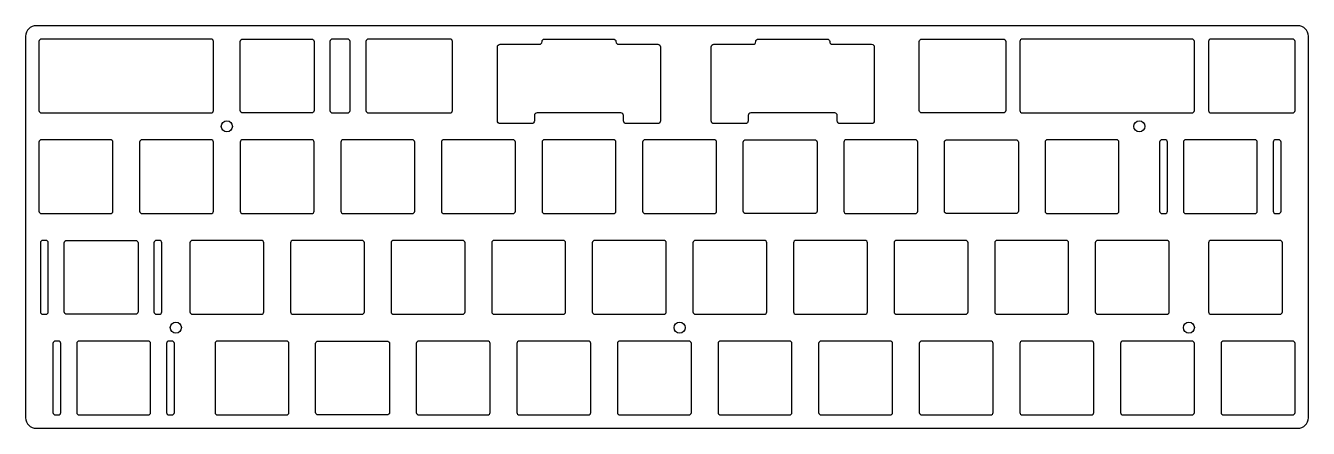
# Model space of a CAD drawing. Header units: millimetres. Extents: x -243 to 0, y 0 to 76.
import ezdxf

# ---------------------------------------------------------------- set-up
doc = ezdxf.new("R2010")
doc.units = ezdxf.units.MM
doc.layers.get('0').update_dxf_attribs({"linetype": 'CONTINUOUS'})

msp = doc.modelspace()

# ---------------------------------------------------------------- linework, layer by layer
for points in [[(-240.8875, 76.2, 0.414213562), (-242.8875, 74.2), (-242.8875, 2, 0.414213562), (-240.8875, 0), (-2, 0, 0.414213562), (0, 2), (0, 74.2, 0.414213562), (-2, 76.2)], [(-207.8125, 59.675, 0.414213562), (-207.3125, 60.175), (-207.3125, 73.175, 0.414213562), (-207.8125, 73.675), (-239.8625, 73.675, 0.414213562), (-240.3625, 73.175), (-240.3625, 60.175, 0.414213562), (-239.8625, 59.675)], [(-188.2625, 73.175), (-188.2625, 60.175, -0.414213562), (-188.7625, 59.675), (-201.7625, 59.675, -0.414213562), (-202.2625, 60.175), (-202.2625, 73.175, -0.414213562), (-201.7625, 73.675), (-188.7625, 73.675, -0.414213562)], [(-184.7625, 73.675, 0.414213562), (-185.2625, 73.175), (-185.2625, 60.175, 0.414213562), (-184.7625, 59.675), (-181.95, 59.675, 0.414213562), (-181.45, 60.175), (-181.45, 73.175, 0.414213562), (-181.95, 73.675)], [(-162.56875, 59.675, 0.414213562), (-162.06875, 60.175), (-162.06875, 73.175, 0.414213562), (-162.56875, 73.675), (-177.95, 73.675, 0.414213562), (-178.45, 73.175), (-178.45, 60.175, 0.414213562), (-177.95, 59.675)], [(-145.6125, 72.675, 0.414213562), (-145.1125, 73.175, -0.414213562), (-144.6125, 73.675), (-131.6125, 73.675, -0.414213562), (-131.1125, 73.175, 0.414213562), (-130.6125, 72.675), (-123.1745, 72.675, -0.414213562), (-122.6745, 72.175), (-122.6745, 58.175, -0.414213562), (-123.1745, 57.675), (-129.1745, 57.675, -0.414213562), (-129.6745, 58.175), (-129.6745, 59.175, 0.414213562), (-130.1745, 59.675), (-146.0505, 59.675, 0.414213562), (-146.5505, 59.175), (-146.5505, 58.175, -0.414213562), (-147.0505, 57.675), (-153.0505, 57.675, -0.414213562), (-153.5505, 58.175), (-153.5505, 72.175, -0.414213562), (-153.0505, 72.675)], [(-105.13125, 72.675, 0.414213562), (-104.63125, 73.175, -0.414213562), (-104.13125, 73.675), (-91.13125, 73.675, -0.414213562), (-90.63125, 73.175, 0.414213562), (-90.13125, 72.675), (-82.69325, 72.675, -0.414213562), (-82.19325, 72.175), (-82.19325, 58.175, -0.414213562), (-82.69325, 57.675), (-88.69325, 57.675, -0.414213562), (-89.19325, 58.175), (-89.19325, 59.175, 0.414213562), (-89.69325, 59.675), (-105.56925, 59.675, 0.414213562), (-106.06925, 59.175), (-106.06925, 58.175, -0.414213562), (-106.56925, 57.675), (-112.56925, 57.675, -0.414213562), (-113.06925, 58.175), (-113.06925, 72.175, -0.414213562), (-112.56925, 72.675)], [(-57.79375, 59.675), (-73.175, 59.675, -0.414213562), (-73.675, 60.175), (-73.675, 73.175, -0.414213562), (-73.175, 73.675), (-57.79375, 73.675, -0.414213562), (-57.29375, 73.175), (-57.29375, 60.175, -0.414213562)], [(-22.075, 59.675, 0.414213562), (-21.575, 60.175), (-21.575, 73.175, 0.414213562), (-22.075, 73.675), (-54.125, 73.675, 0.414213562), (-54.625, 73.175), (-54.625, 60.175, 0.414213562), (-54.125, 59.675)], [(-3.025, 59.675, 0.414213562), (-2.525, 60.175), (-2.525, 73.175, 0.414213562), (-3.025, 73.675), (-18.40625, 73.675, 0.414213562), (-18.90625, 73.175), (-18.90625, 60.175, 0.414213562), (-18.40625, 59.675)], [(-226.8625, 40.625, 0.414213562), (-226.3625, 41.125), (-226.3625, 54.125, 0.414213562), (-226.8625, 54.625), (-239.8625, 54.625, 0.414213562), (-240.3625, 54.125), (-240.3625, 41.125, 0.414213562), (-239.8625, 40.625)], [(-207.8125, 40.625, 0.414213562), (-207.3125, 41.125), (-207.3125, 54.125, 0.414213562), (-207.8125, 54.625), (-220.8125, 54.625, 0.414213562), (-221.3125, 54.125), (-221.3125, 41.125, 0.414213562), (-220.8125, 40.625)], [(-188.7625, 40.625, 0.414213562), (-188.2625, 41.125), (-188.2625, 54.125, 0.414213562), (-188.7625, 54.625), (-201.7625, 54.625, 0.414213562), (-202.2625, 54.125), (-202.2625, 41.125, 0.414213562), (-201.7625, 40.625)], [(-169.7125, 40.625, 0.414213562), (-169.2125, 41.125), (-169.2125, 54.125, 0.414213562), (-169.7125, 54.625), (-182.7125, 54.625, 0.414213562), (-183.2125, 54.125), (-183.2125, 41.125, 0.414213562), (-182.7125, 40.625)], [(-150.6625, 40.625, 0.414213562), (-150.1625, 41.125), (-150.1625, 54.125, 0.414213562), (-150.6625, 54.625), (-163.6625, 54.625, 0.414213562), (-164.1625, 54.125), (-164.1625, 41.125, 0.414213562), (-163.6625, 40.625)], [(-131.6125, 40.625, 0.414213562), (-131.1125, 41.125), (-131.1125, 54.125, 0.414213562), (-131.6125, 54.625), (-144.6125, 54.625, 0.414213562), (-145.1125, 54.125), (-145.1125, 41.125, 0.414213562), (-144.6125, 40.625)], [(-112.5625, 40.625, 0.414213562), (-112.0625, 41.125), (-112.0625, 54.125, 0.414213562), (-112.5625, 54.625), (-125.5625, 54.625, 0.414213562), (-126.0625, 54.125), (-126.0625, 41.125, 0.414213562), (-125.5625, 40.625)], [(-93.0125, 54.125), (-93.0125, 41.125, -0.414213562), (-93.5125, 40.625), (-106.5125, 40.625, -0.414213562), (-107.0125, 41.125), (-107.0125, 54.125, -0.414213562), (-106.5125, 54.625), (-93.5125, 54.625, -0.414213562)], [(-74.4625, 40.625, 0.414213562), (-73.9625, 41.125), (-73.9625, 54.125, 0.414213562), (-74.4625, 54.625), (-87.4625, 54.625, 0.414213562), (-87.9625, 54.125), (-87.9625, 41.125, 0.414213562), (-87.4625, 40.625)], [(-54.9125, 54.125), (-54.9125, 41.125, -0.414213562), (-55.4125, 40.625), (-68.4125, 40.625, -0.414213562), (-68.9125, 41.125), (-68.9125, 54.125, -0.414213562), (-68.4125, 54.625), (-55.4125, 54.625, -0.414213562)], [(-36.3625, 40.625, 0.414213562), (-35.8625, 41.125), (-35.8625, 54.125, 0.414213562), (-36.3625, 54.625), (-49.3625, 54.625, 0.414213562), (-49.8625, 54.125), (-49.8625, 41.125, 0.414213562), (-49.3625, 40.625)], [(-28.16875, 41.125, 0.414213562), (-27.66875, 40.625), (-27.16875, 40.625, 0.414213562), (-26.66875, 41.125), (-26.66875, 54.125, 0.414213562), (-27.16875, 54.625), (-27.66875, 54.625, 0.414213562), (-28.16875, 54.125)], [(-10.16875, 40.625, 0.414213562), (-9.66875, 41.125), (-9.66875, 54.125, 0.414213562), (-10.16875, 54.625), (-23.16875, 54.625, 0.414213562), (-23.66875, 54.125), (-23.66875, 41.125, 0.414213562), (-23.16875, 40.625)], [(-5.66875, 40.625, 0.414213562), (-5.16875, 41.125), (-5.16875, 54.125, 0.414213562), (-5.66875, 54.625), (-6.16875, 54.625, 0.414213562), (-6.66875, 54.125), (-6.66875, 41.125, 0.414213562), (-6.16875, 40.625)], [(-239.1, 21.575, 0.414213562), (-238.6, 22.075), (-238.6, 35.075, 0.414213562), (-239.1, 35.575), (-239.6, 35.575, 0.414213562), (-240.1, 35.075), (-240.1, 22.075, 0.414213562), (-239.6, 21.575)], [(-221.6, 35.075), (-221.6, 22.075, -0.414213562), (-222.1, 21.575), (-235.1, 21.575, -0.414213562), (-235.6, 22.075), (-235.6, 35.075, -0.414213562), (-235.1, 35.575), (-222.1, 35.575, -0.414213562)], [(-218.6, 22.075, 0.414213562), (-218.1, 21.575), (-217.6, 21.575, 0.414213562), (-217.1, 22.075), (-217.1, 35.075, 0.414213562), (-217.6, 35.575), (-218.1, 35.575, 0.414213562), (-218.6, 35.075)], [(-198.2875, 21.575, 0.414213562), (-197.7875, 22.075), (-197.7875, 35.075, 0.414213562), (-198.2875, 35.575), (-211.2875, 35.575, 0.414213562), (-211.7875, 35.075), (-211.7875, 22.075, 0.414213562), (-211.2875, 21.575)], [(-179.2375, 21.575, 0.414213562), (-178.7375, 22.075), (-178.7375, 35.075, 0.414213562), (-179.2375, 35.575), (-192.2375, 35.575, 0.414213562), (-192.7375, 35.075), (-192.7375, 22.075, 0.414213562), (-192.2375, 21.575)], [(-160.1875, 21.575, 0.414213562), (-159.6875, 22.075), (-159.6875, 35.075, 0.414213562), (-160.1875, 35.575), (-173.1875, 35.575, 0.414213562), (-173.6875, 35.075), (-173.6875, 22.075, 0.414213562), (-173.1875, 21.575)], [(-141.1375, 21.575, 0.414213562), (-140.6375, 22.075), (-140.6375, 35.075, 0.414213562), (-141.1375, 35.575), (-154.1375, 35.575, 0.414213562), (-154.6375, 35.075), (-154.6375, 22.075, 0.414213562), (-154.1375, 21.575)], [(-122.0875, 21.575, 0.414213562), (-121.5875, 22.075), (-121.5875, 35.075, 0.414213562), (-122.0875, 35.575), (-135.0875, 35.575, 0.414213562), (-135.5875, 35.075), (-135.5875, 22.075, 0.414213562), (-135.0875, 21.575)], [(-103.0375, 21.575, 0.414213562), (-102.5375, 22.075), (-102.5375, 35.075, 0.414213562), (-103.0375, 35.575), (-116.0375, 35.575, 0.414213562), (-116.5375, 35.075), (-116.5375, 22.075, 0.414213562), (-116.0375, 21.575)], [(-83.9875, 21.575, 0.414213562), (-83.4875, 22.075), (-83.4875, 35.075, 0.414213562), (-83.9875, 35.575), (-96.9875, 35.575, 0.414213562), (-97.4875, 35.075), (-97.4875, 22.075, 0.414213562), (-96.9875, 21.575)], [(-64.9375, 21.575, 0.414213562), (-64.4375, 22.075), (-64.4375, 35.075, 0.414213562), (-64.9375, 35.575), (-77.9375, 35.575, 0.414213562), (-78.4375, 35.075), (-78.4375, 22.075, 0.414213562), (-77.9375, 21.575)], [(-45.8875, 21.575, 0.414213562), (-45.3875, 22.075), (-45.3875, 35.075, 0.414213562), (-45.8875, 35.575), (-58.8875, 35.575, 0.414213562), (-59.3875, 35.075), (-59.3875, 22.075, 0.414213562), (-58.8875, 21.575)], [(-26.8375, 21.575, 0.414213562), (-26.3375, 22.075), (-26.3375, 35.075, 0.414213562), (-26.8375, 35.575), (-39.8375, 35.575, 0.414213562), (-40.3375, 35.075), (-40.3375, 22.075, 0.414213562), (-39.8375, 21.575)], [(-5.40625, 21.575, 0.414213562), (-4.90625, 22.075), (-4.90625, 35.075, 0.414213562), (-5.40625, 35.575), (-18.40625, 35.575, 0.414213562), (-18.90625, 35.075), (-18.90625, 22.075, 0.414213562), (-18.40625, 21.575)], [(-236.71875, 2.525, 0.414213562), (-236.21875, 3.025), (-236.21875, 16.025, 0.414213562), (-236.71875, 16.525), (-237.21875, 16.525, 0.414213562), (-237.71875, 16.025), (-237.71875, 3.025, 0.414213562), (-237.21875, 2.525)], [(-219.71875, 2.525, 0.414213562), (-219.21875, 3.025), (-219.21875, 16.025, 0.414213562), (-219.71875, 16.525), (-232.71875, 16.525, 0.414213562), (-233.21875, 16.025), (-233.21875, 3.025, 0.414213562), (-232.71875, 2.525)], [(-215.21875, 2.525, 0.414213562), (-214.71875, 3.025), (-214.71875, 16.025, 0.414213562), (-215.21875, 16.525), (-215.71875, 16.525, 0.414213562), (-216.21875, 16.025), (-216.21875, 3.025, 0.414213562), (-215.71875, 2.525)], [(-193.525, 2.525, 0.414213562), (-193.025, 3.025), (-193.025, 16.025, 0.414213562), (-193.525, 16.525), (-206.525, 16.525, 0.414213562), (-207.025, 16.025), (-207.025, 3.025, 0.414213562), (-206.525, 2.525)], [(-173.975, 16.025), (-173.975, 3.025, -0.414213562), (-174.475, 2.525), (-187.475, 2.525, -0.414213562), (-187.975, 3.025), (-187.975, 16.025, -0.414213562), (-187.475, 16.525), (-174.475, 16.525, -0.414213562)], [(-155.425, 2.525, 0.414213562), (-154.925, 3.025), (-154.925, 16.025, 0.414213562), (-155.425, 16.525), (-168.425, 16.525, 0.414213562), (-168.925, 16.025), (-168.925, 3.025, 0.414213562), (-168.425, 2.525)], [(-136.375, 2.525, 0.414213562), (-135.875, 3.025), (-135.875, 16.025, 0.414213562), (-136.375, 16.525), (-149.375, 16.525, 0.414213562), (-149.875, 16.025), (-149.875, 3.025, 0.414213562), (-149.375, 2.525)], [(-117.325, 2.525, 0.414213562), (-116.825, 3.025), (-116.825, 16.025, 0.414213562), (-117.325, 16.525), (-130.325, 16.525, 0.414213562), (-130.825, 16.025), (-130.825, 3.025, 0.414213562), (-130.325, 2.525)], [(-111.775, 3.025, 0.414213562), (-111.275, 2.525), (-98.275, 2.525, 0.414213562), (-97.775, 3.025), (-97.775, 16.025, 0.414213562), (-98.275, 16.525), (-111.275, 16.525, 0.414213562), (-111.775, 16.025)], [(-79.225, 2.525, 0.414213562), (-78.725, 3.025), (-78.725, 16.025, 0.414213562), (-79.225, 16.525), (-92.225, 16.525, 0.414213562), (-92.725, 16.025), (-92.725, 3.025, 0.414213562), (-92.225, 2.525)], [(-60.175, 2.525, 0.414213562), (-59.675, 3.025), (-59.675, 16.025, 0.414213562), (-60.175, 16.525), (-73.175, 16.525, 0.414213562), (-73.675, 16.025), (-73.675, 3.025, 0.414213562), (-73.175, 2.525)], [(-41.125, 2.525, 0.414213562), (-40.625, 3.025), (-40.625, 16.025, 0.414213562), (-41.125, 16.525), (-54.125, 16.525, 0.414213562), (-54.625, 16.025), (-54.625, 3.025, 0.414213562), (-54.125, 2.525)], [(-22.075, 2.525, 0.414213562), (-21.575, 3.025), (-21.575, 16.025, 0.414213562), (-22.075, 16.525), (-35.075, 16.525, 0.414213562), (-35.575, 16.025), (-35.575, 3.025, 0.414213562), (-35.075, 2.525)], [(-3.025, 2.525, 0.414213562), (-2.525, 3.025), (-2.525, 16.025, 0.414213562), (-3.025, 16.525), (-16.025, 16.525, 0.414213562), (-16.525, 16.025), (-16.525, 3.025, 0.414213562), (-16.025, 2.525)]]:
    msp.add_lwpolyline(points, format="xyb", close=True)
for centre in [(-204.7875, 57.15), (-32.01563, 57.15), (-214.44375, 19.05), (-119.0625, 19.05), (-22.62187, 19.05)]:
    msp.add_circle(centre, 1.05)

doc.saveas('drawing.dxf')
